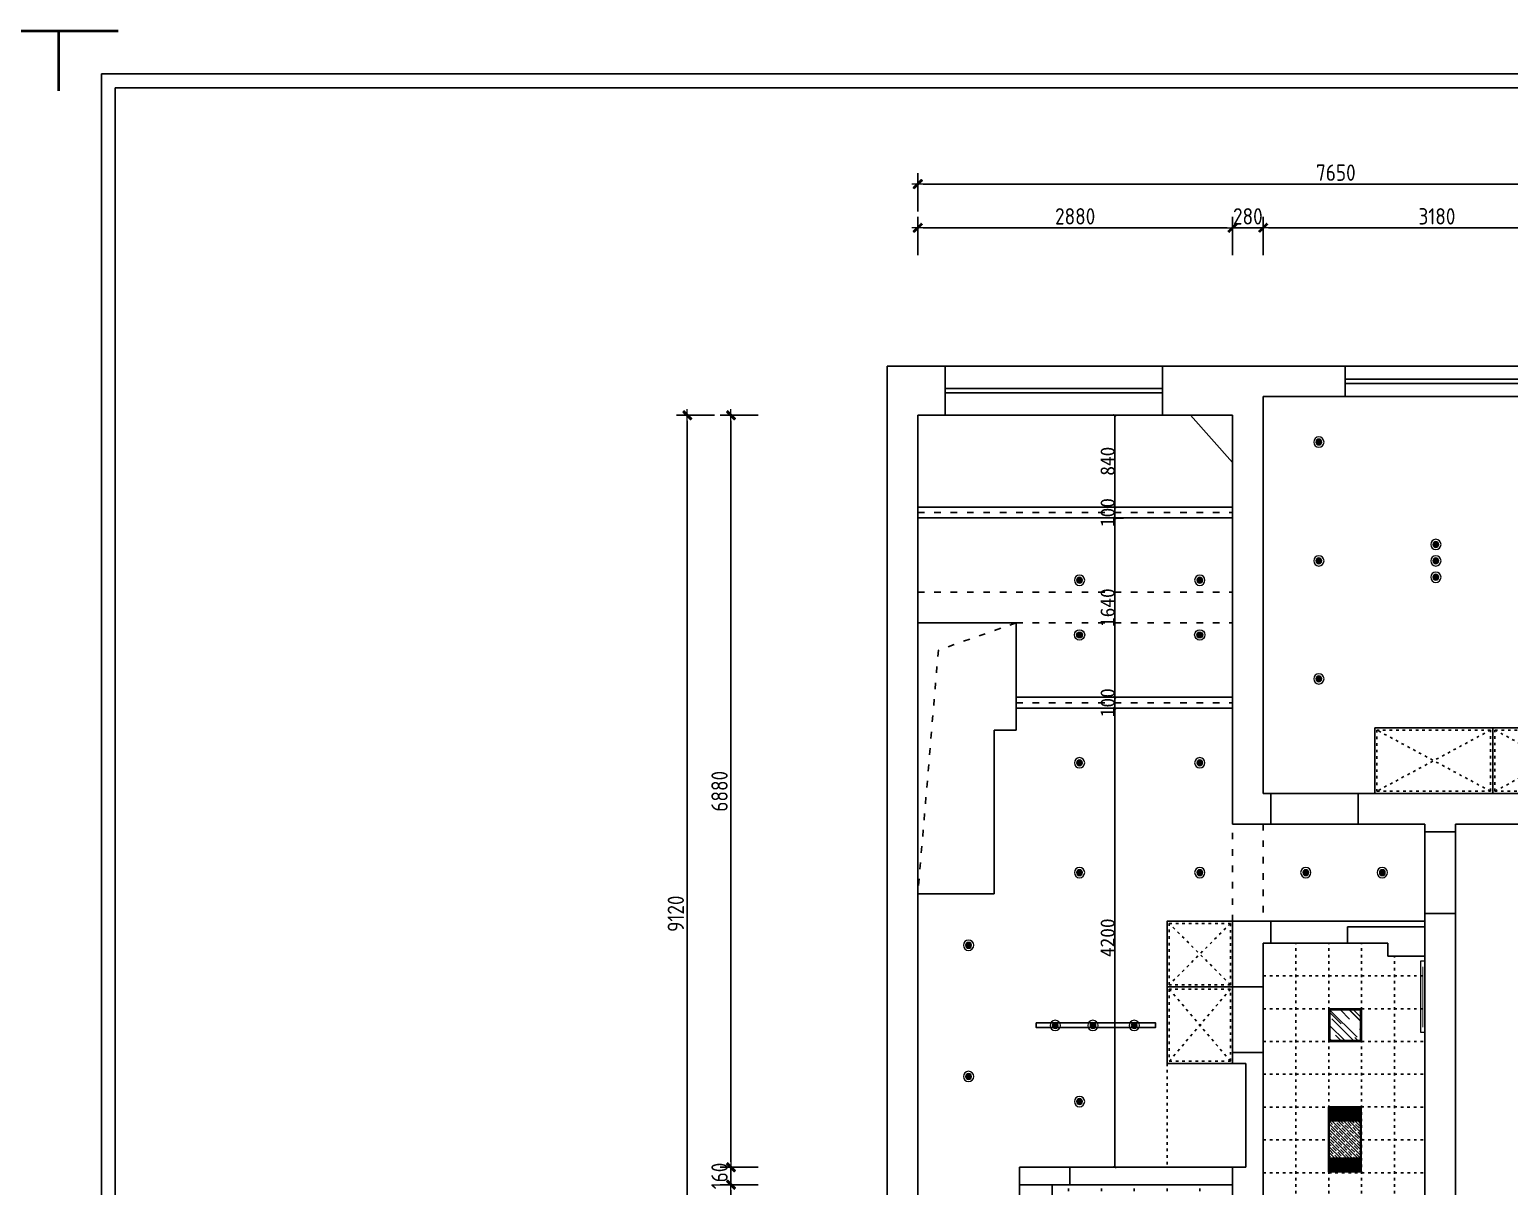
# Model space of a CAD drawing. Header units: millimetres. Extents: x -58733 to 427521, y -235734 to 553534.
# Drawn here: x 249653 to 263192, y -199776 to -189192 of the extents above; entities that cross this region are included whole.
import ezdxf

# ---------------------------------------------------------------- set-up
doc = ezdxf.new("R2010")
doc.units = ezdxf.units.MM
doc.linetypes.add('ACAD_ISO03W100', pattern=[30, 12, -18])
for name, color, linetype in [('00-墙体', 7, 'Continuous'), ('02-活动家具', 1, 'Continuous'), ('ZL窗户内线', 251, 'Continuous'), ('图框', 251, 'Continuous')]:
    doc.layers.add(name, color=color, linetype=linetype)
for name, color, linetype, lineweight in [('3.（平）顶-灯具', 1, 'Continuous', 5), ('墙体', 7, 'Continuous', 30), ('顶-灯具', 1, 'Continuous', 5)]:
    doc.layers.add(name, color=color, linetype=linetype, lineweight=lineweight)
doc.styles.add('-宋体', font='')
doc.styles.add('CCD_DIM', font='ARCHS.SHX')
doc.styles.get('-宋体').set_extended_font_data('SimSun')
doc.dimstyles.new('布丁丁', dxfattribs={"dimtxt": 130, "dimasz": 25, "dimexe": 1, "dimexo": 1, "dimgap": 0.5, "dimtad": 1, "dimdec": 0, "dimrnd": 5, "dimdsep": 46, "dimtxsty": '-宋体', "dimblk": 'ARCHTICK', "dimcen": 0.5, "dimdle": 1, "dimclrd": 251, "dimclre": 252, "dimclrt": 50, "dimadec": 0, "dimazin": 0, "dimtfac": 1, "dimtdec": 0, "dimtix": 1, "dimtmove": 2, "dimatfit": 3, "dimldrblk": 'DOT', "dimfxl": 80, "dimfxlon": 1, "dimlwd": -1, "dimlwe": -1, "dimarcsym": 0})
doc.dimstyles.new('海龍1：50', dxfattribs={"dimscale": 50, "dimtxt": 3, "dimasz": 1, "dimexe": 2, "dimexo": 2, "dimgap": 0.6, "dimtad": 1, "dimdec": 0, "dimrnd": 5, "dimdsep": 46, "dimtxsty": 'CCD_DIM', "dimblk": 'WS-cj', "dimcen": 1, "dimclrd": 242, "dimclre": 242, "dimclrt": 2, "dimadec": 0, "dimazin": 2, "dimtfac": 1, "dimtdec": 0, "dimtix": 1, "dimtmove": 2, "dimatfit": 3, "dimldrblk": 'CCD_Leader_Arrow', "dimfxl": 5, "dimfxlon": 1, "dimtolj": 1, "dimarcsym": 0})

# ---------------------------------------------------------------- blocks, each defined once
blk = doc.blocks.new('图框1比60')
at = {"layer": '图框', "color": 121}
for p, q in [((161670, 61389), (161670, 44157)), ((186038, 61389), (161670, 61389))]:
    blk.add_line(p, q, dxfattribs=at)
at = {"layer": '图框', "color": 8}
for q in [(161809, 44297), (161809, 45797), (185898, 61249)]:
    blk.add_line((161809, 61249), q, dxfattribs=at)
at = {"layer": '图框', "color": 121, "const_width": 28.3}
for points in [[(161841, 61818), (161241, 61818), (161241, 61217)], [(185866, 61818), (186467, 61818), (186467, 61217)]]:
    blk.add_lwpolyline(points, dxfattribs=at)
blk = doc.blocks.new('WS-cj')
blk.add_hatch(color=1).paths.add_polyline_path([(0.59, 0.82), (-0.82, -0.59), (-0.59, -0.82), (0.82, 0.59)])
at = {"color": 1, "linetype": 'ByBlock', "lineweight": 0}
for p, q in [((-1.1, 0), (0, 0)), ((0, 0), (1.1, 0))]:
    blk.add_line(p, q, dxfattribs=at)
at = {"color": 1}
blk.add_lwpolyline([(0.59, 0.82), (-0.82, -0.59), (-0.59, -0.82), (0.82, 0.59)], close=True, dxfattribs=at)
blk = doc.blocks.new('*D1075')
at = {"color": 242, "lineweight": -2}
for p, q in [((234773, -191256), (234773, -190906)), ((237653, -191256), (237653, -190906)), ((234823, -191006), (237603, -191006))]:
    blk.add_line(p, q, dxfattribs=at)
at = {"layer": 'Defpoints', "color": 0}
for p in [(237653, -191006), (234773, -191406), (237653, -191406)]:
    blk.add_point(p, dxfattribs=at)
at = {"color": 242, "lineweight": -2, "xscale": 50, "yscale": 50, "zscale": 50, "rotation": 180}
blk.add_blockref('WS-cj', (234773, -191006), dxfattribs=at)
at = {"color": 242, "lineweight": -2, "xscale": 50, "yscale": 50, "zscale": 50}
blk.add_blockref('WS-cj', (237653, -191006), dxfattribs=at)
at = {"color": 2, "insert": (236213, -190901), "char_height": 150, "attachment_point": 5, "style": 'CCD_DIM'}
blk.add_mtext('\\A1;2880', dxfattribs=at)
blk = doc.blocks.new('CCD_Leader_Arrow')
at = {"color": 1, "linetype": 'ByBlock'}
blk.add_line((0, 0), (-1, 0), dxfattribs=at)
for points in [[(-0.86, 0.67), (-0.6, 0.85), (-0.24, 0), (0, 0)], [(-0.86, -0.67), (-0.6, -0.85), (-0.24, 0), (0, 0)]]:
    blk.add_solid(points, dxfattribs=at)
blk = doc.blocks.new('*D1076')
at = {"color": 242, "lineweight": -2}
for p, q in [((237653, -191256), (237653, -190906)), ((237933, -191256), (237933, -190906)), ((237603, -191006), (237553, -191006)), ((237653, -191006), (237933, -191006)), ((237983, -191006), (238033, -191006))]:
    blk.add_line(p, q, dxfattribs=at)
at = {"layer": 'Defpoints', "color": 0}
for p in [(237933, -191006), (237653, -191406), (237933, -191406)]:
    blk.add_point(p, dxfattribs=at)
at = {"color": 242, "lineweight": -2, "xscale": 50, "yscale": 50, "zscale": 50}
blk.add_blockref('WS-cj', (237653, -191006), dxfattribs=at)
at = {"color": 242, "lineweight": -2, "xscale": 50, "yscale": 50, "zscale": 50, "rotation": 180}
blk.add_blockref('WS-cj', (237933, -191006), dxfattribs=at)
at = {"color": 2, "insert": (237793, -190901), "char_height": 150, "attachment_point": 5, "style": 'CCD_DIM'}
blk.add_mtext('\\A1;280', dxfattribs=at)
blk = doc.blocks.new('*D1077')
at = {"color": 242, "lineweight": -2}
for p, q in [((237933, -191256), (237933, -190906)), ((241113, -191256), (241113, -190906)), ((237983, -191006), (241063, -191006))]:
    blk.add_line(p, q, dxfattribs=at)
at = {"layer": 'Defpoints', "color": 0}
for p in [(241113, -191006), (237933, -191406), (241113, -191406)]:
    blk.add_point(p, dxfattribs=at)
at = {"color": 242, "lineweight": -2, "xscale": 50, "yscale": 50, "zscale": 50, "rotation": 180}
blk.add_blockref('WS-cj', (237933, -191006), dxfattribs=at)
at = {"color": 242, "lineweight": -2, "xscale": 50, "yscale": 50, "zscale": 50}
blk.add_blockref('WS-cj', (241113, -191006), dxfattribs=at)
at = {"color": 2, "insert": (239523, -190901), "char_height": 150, "attachment_point": 5, "style": 'CCD_DIM'}
blk.add_mtext('\\A1;3180', dxfattribs=at)
blk = doc.blocks.new('*D1080')
at = {"color": 242, "lineweight": -2}
for p, q in [((234773, -190856), (234773, -190506)), ((234823, -190606), (242373, -190606)), ((242423, -190856), (242423, -190506))]:
    blk.add_line(p, q, dxfattribs=at)
at = {"layer": 'Defpoints', "color": 0}
for p in [(242423, -190606), (234773, -191406), (242423, -191406)]:
    blk.add_point(p, dxfattribs=at)
at = {"color": 242, "lineweight": -2, "xscale": 50, "yscale": 50, "zscale": 50, "rotation": 180}
blk.add_blockref('WS-cj', (234773, -190606), dxfattribs=at)
at = {"color": 242, "lineweight": -2, "xscale": 50, "yscale": 50, "zscale": 50}
blk.add_blockref('WS-cj', (242423, -190606), dxfattribs=at)
at = {"color": 2, "insert": (238598, -190501), "char_height": 150, "attachment_point": 5, "style": 'CCD_DIM'}
blk.add_mtext('\\A1;7650', dxfattribs=at)
blk = doc.blocks.new('*D1089')
at = {"color": 242, "lineweight": -2}
for p, q in [((233314, -192721), (232964, -192721)), ((233064, -192771), (233064, -199551)), ((233314, -199601), (232964, -199601))]:
    blk.add_line(p, q, dxfattribs=at)
at = {"layer": 'Defpoints', "color": 0}
for p in [(233464, -192721), (233064, -199601), (233464, -199601)]:
    blk.add_point(p, dxfattribs=at)
at = {"color": 242, "lineweight": -2, "xscale": 50, "yscale": 50, "zscale": 50}
for p, rotation in [((233064, -192721), 90), ((233064, -199601), 270)]:
    blk.add_blockref('WS-cj', p, dxfattribs=dict(at, rotation=rotation))
at = {"color": 2, "insert": (232959, -196161), "char_height": 150, "attachment_point": 5, "rotation": 90, "style": 'CCD_DIM'}
blk.add_mtext('\\A1;6880', dxfattribs=at)
blk = doc.blocks.new('*D1090')
at = {"color": 242, "lineweight": -2}
for p, q in [((233064, -199551), (233064, -199501)), ((233314, -199601), (232964, -199601)), ((233064, -199601), (233064, -199761)), ((233314, -199761), (232964, -199761)), ((233064, -199811), (233064, -199861))]:
    blk.add_line(p, q, dxfattribs=at)
at = {"layer": 'Defpoints', "color": 0}
for p in [(233464, -199601), (233064, -199761), (233464, -199761)]:
    blk.add_point(p, dxfattribs=at)
at = {"color": 242, "lineweight": -2, "xscale": 50, "yscale": 50, "zscale": 50}
for p, rotation in [((233064, -199601), 270), ((233064, -199761), 90)]:
    blk.add_blockref('WS-cj', p, dxfattribs=dict(at, rotation=rotation))
at = {"color": 2, "insert": (232959, -199681), "char_height": 150, "attachment_point": 5, "rotation": 90, "style": 'CCD_DIM'}
blk.add_mtext('\\A1;160', dxfattribs=at)
blk = doc.blocks.new('*D1091')
at = {"color": 242, "lineweight": -2}
for p, q in [((233314, -199761), (232964, -199761)), ((233064, -199811), (233064, -201791)), ((233314, -201841), (232964, -201841))]:
    blk.add_line(p, q, dxfattribs=at)
at = {"layer": 'Defpoints', "color": 0}
for p in [(233464, -199761), (233064, -201841), (233464, -201841)]:
    blk.add_point(p, dxfattribs=at)
at = {"color": 242, "lineweight": -2, "xscale": 50, "yscale": 50, "zscale": 50}
for p, rotation in [((233064, -199761), 90), ((233064, -201841), 270)]:
    blk.add_blockref('WS-cj', p, dxfattribs=dict(at, rotation=rotation))
at = {"color": 2, "insert": (232959, -200801), "char_height": 150, "attachment_point": 5, "rotation": 90, "style": 'CCD_DIM'}
blk.add_mtext('\\A1;2080', dxfattribs=at)
blk = doc.blocks.new('*D1092')
at = {"color": 242, "lineweight": -2}
for p, q in [((232914, -192721), (232564, -192721)), ((232664, -201791), (232664, -192771)), ((232914, -201841), (232564, -201841))]:
    blk.add_line(p, q, dxfattribs=at)
at = {"layer": 'Defpoints', "color": 0}
for p in [(232664, -192721), (233464, -192721), (233464, -201841)]:
    blk.add_point(p, dxfattribs=at)
at = {"color": 242, "lineweight": -2, "xscale": 50, "yscale": 50, "zscale": 50}
for p, rotation in [((232664, -192721), 90), ((232664, -201841), 270)]:
    blk.add_blockref('WS-cj', p, dxfattribs=dict(at, rotation=rotation))
at = {"color": 2, "insert": (232559, -197281), "char_height": 150, "attachment_point": 5, "rotation": 90, "style": 'CCD_DIM'}
blk.add_mtext('\\A1;9120', dxfattribs=at)
blk = doc.blocks.new('DASDADA')
at = {"color": 1}
for p, q in [((204539, -337151), (204539, -336852)), ((204539, -336852), (205019, -336852)), ((205019, -336852), (205019, -337151)), ((205019, -337151), (204539, -337151))]:
    blk.add_line(p, q, dxfattribs=at)
at = {"color": 251, "linetype": 'Continuous'}
for p, q in [((204428, -336869), (204530, -336869)), ((204428, -336879), (204530, -336879)), ((204428, -336889), (204530, -336889)), ((204428, -336899), (204530, -336899)), ((204428, -336909), (204530, -336909)), ((204428, -336919), (204530, -336919)), ((204428, -336929), (204530, -336929)), ((204428, -336939), (204530, -336939)), ((204428, -336949), (204530, -336949)), ((204428, -336959), (204530, -336959)), ((204428, -336969), (204530, -336969)), ((204428, -336979), (204530, -336979)), ((204428, -336989), (204530, -336989)), ((204908, -336869), (205011, -336869)), ((204908, -336879), (205011, -336879)), ((204908, -336889), (205011, -336889)), ((204908, -336899), (205011, -336899)), ((204908, -336909), (205011, -336909)), ((204908, -336919), (205011, -336919)), ((204908, -336929), (205011, -336929)), ((204908, -336939), (205011, -336939)), ((204908, -336949), (205011, -336949)), ((204908, -336959), (205011, -336959)), ((204908, -336969), (205011, -336969)), ((204908, -336979), (205011, -336979)), ((204908, -336989), (205011, -336989)), ((204428, -336999), (204530, -336999)), ((204428, -337009), (204530, -337009)), ((204428, -337019), (204530, -337019)), ((204428, -337029), (204530, -337029)), ((204428, -337039), (204530, -337039)), ((204428, -337049), (204530, -337049)), ((204428, -337059), (204530, -337059)), ((204428, -337069), (204530, -337069)), ((204428, -337079), (204530, -337079)), ((204428, -337089), (204530, -337089)), ((204428, -337099), (204530, -337099)), ((204428, -337109), (204530, -337109)), ((204428, -337119), (204530, -337119)), ((204908, -336999), (205011, -336999)), ((204908, -337009), (205011, -337009)), ((204908, -337019), (205011, -337019)), ((204908, -337029), (205011, -337029)), ((204908, -337039), (205011, -337039)), ((204908, -337049), (205011, -337049)), ((204908, -337059), (205011, -337059)), ((204908, -337069), (205011, -337069)), ((204908, -337079), (205011, -337079)), ((204908, -337089), (205011, -337089)), ((204908, -337099), (205011, -337099)), ((204908, -337109), (205011, -337109)), ((204908, -337119), (205011, -337119)), ((204428, -337129), (204530, -337129)), ((204428, -337139), (204530, -337139)), ((204908, -337129), (205011, -337129)), ((204908, -337139), (205011, -337139))]:
    blk.add_line(p, q, dxfattribs=at)
at = {"layer": '顶-灯具', "color": 1}
for p, q in [((204419, -337151), (204419, -336852)), ((204419, -336852), (204899, -336852)), ((204539, -337151), (204539, -336852)), ((204539, -336852), (204899, -336852)), ((204899, -336852), (204899, -337151)), ((204899, -336852), (204899, -337151)), ((204899, -337151), (204899, -336852)), ((204899, -336852), (205019, -336852)), ((205019, -336852), (205019, -337151)), ((204428, -337142), (204428, -336861)), ((204428, -336861), (204530, -336861)), ((204530, -336861), (204530, -337142)), ((204548, -337142), (204548, -336861)), ((204548, -336861), (204891, -336861)), ((204891, -336861), (204891, -337142)), ((204908, -337142), (204908, -336861)), ((204908, -336861), (205011, -336861)), ((205011, -336861), (205011, -337142)), ((204899, -337151), (204419, -337151)), ((204530, -337142), (204428, -337142)), ((204899, -337151), (204539, -337151)), ((204891, -337142), (204548, -337142)), ((205019, -337151), (204899, -337151)), ((205011, -337142), (204908, -337142))]:
    blk.add_line(p, q, dxfattribs=at)
at = {"layer": '顶-灯具', "color": 1, "linetype": 'Continuous'}
for p, q in [((204807, -336861), (204548, -337120)), ((204755, -336861), (204548, -337068)), ((204702, -336861), (204548, -337015)), ((204650, -336861), (204548, -336963)), ((204597, -336861), (204548, -336910)), ((204549, -336882), (204548, -336884)), ((204548, -336884), (204548, -336884)), ((204576, -336908), (204548, -336937)), ((204548, -336937), (204548, -336937)), ((204556, -336981), (204548, -336989)), ((204548, -336989), (204548, -336989)), ((204556, -336876), (204556, -336876)), ((204571, -336861), (204562, -336869)), ((204562, -336974), (204562, -336974)), ((204602, -336935), (204569, -336968)), ((204860, -336861), (204578, -337142)), ((204582, -336902), (204582, -336902)), ((204622, -336862), (204589, -336895)), ((204628, -336961), (204595, -336994)), ((204608, -336928), (204608, -336928)), ((204648, -336889), (204615, -336922)), ((204654, -336987), (204622, -337020)), ((204623, -336861), (204623, -336861)), ((204891, -336882), (204631, -337142)), ((204635, -336954), (204635, -336954)), ((204674, -336915), (204641, -336948)), ((204654, -336882), (204654, -336882)), ((204676, -336861), (204661, -336876)), ((204661, -336981), (204661, -336981)), ((204700, -336941), (204668, -336974)), ((204681, -336908), (204681, -336908)), ((204891, -336935), (204683, -337142)), ((204720, -336869), (204687, -336902)), ((204727, -336968), (204694, -337000)), ((204707, -336935), (204707, -336935)), ((204746, -336895), (204713, -336928)), ((204727, -336862), (204727, -336862)), ((204733, -336961), (204733, -336961)), ((204891, -336987), (204736, -337142)), ((204773, -336922), (204740, -336954)), ((204753, -336889), (204753, -336889)), ((204781, -336861), (204759, -336882)), ((204759, -336987), (204759, -336987)), ((204799, -336948), (204766, -336981)), ((204779, -336915), (204779, -336915)), ((204819, -336876), (204786, -336908)), ((204825, -336974), (204792, -337007)), ((204805, -336941), (204805, -336941)), ((204845, -336902), (204812, -336935)), ((204825, -336869), (204825, -336869)), ((204834, -336861), (204832, -336862)), ((204832, -336968), (204832, -336968)), ((204871, -336928), (204838, -336961)), ((204851, -336895), (204851, -336895)), ((204886, -336861), (204858, -336889)), ((204891, -336961), (204864, -336987)), ((204878, -336922), (204878, -336922)), ((204891, -336909), (204884, -336915)), ((204548, -337042), (204548, -337042)), ((204562, -337079), (204548, -337094)), ((204548, -337094), (204548, -337094)), ((204582, -337007), (204549, -337040)), ((204589, -337105), (204556, -337138)), ((204569, -337073), (204569, -337073)), ((204608, -337033), (204576, -337066)), ((204589, -337000), (204589, -337000)), ((204595, -337099), (204595, -337099)), ((204635, -337059), (204602, -337092)), ((204615, -337027), (204615, -337027)), ((204622, -337125), (204622, -337125)), ((204661, -337086), (204628, -337119)), ((204641, -337053), (204641, -337053)), ((204681, -337013), (204648, -337046)), ((204687, -337112), (204657, -337142)), ((204668, -337079), (204668, -337079)), ((204707, -337040), (204674, -337073)), ((204687, -337007), (204687, -337007)), ((204694, -337105), (204694, -337105)), ((204733, -337066), (204700, -337099)), ((204713, -337033), (204713, -337033)), ((204753, -336994), (204720, -337027)), ((204759, -337092), (204727, -337125)), ((204740, -337059), (204740, -337059)), ((204779, -337020), (204746, -337053)), ((204786, -337119), (204762, -337142)), ((204766, -337086), (204766, -337086)), ((204805, -337046), (204773, -337079)), ((204786, -337013), (204786, -337013)), ((204891, -337040), (204788, -337142)), ((204792, -337112), (204792, -337112)), ((204832, -337073), (204799, -337105)), ((204812, -337040), (204812, -337040)), ((204851, -337000), (204819, -337033)), ((204858, -337099), (204825, -337132)), ((204838, -337066), (204838, -337066)), ((204891, -337092), (204841, -337142)), ((204878, -337027), (204845, -337059)), ((204858, -336994), (204858, -336994)), ((204864, -337092), (204864, -337092)), ((204884, -337125), (204867, -337142)), ((204891, -337066), (204871, -337086)), ((204884, -337020), (204884, -337020)), ((204891, -337119), (204891, -337119)), ((204552, -337142), (204552, -337142)), ((204615, -337132), (204604, -337142)), ((204604, -337142), (204604, -337142)), ((204657, -337142), (204657, -337142)), ((204713, -337138), (204709, -337142)), ((204709, -337142), (204709, -337142)), ((204720, -337132), (204720, -337132)), ((204762, -337142), (204762, -337142)), ((204819, -337138), (204819, -337138)), ((204867, -337142), (204867, -337142))]:
    blk.add_line(p, q, dxfattribs=at)
blk = doc.blocks.new('G$CD6A9BE6D')
at = {"layer": '3.（平）顶-灯具'}
h = blk.add_hatch(dxfattribs=at)
h.set_pattern_fill('ANSI31', color=251, scale=1.216033, style=0)
h.set_pattern_definition([(45, (-47617.527, 60887.1377), (-2.7300729, 2.7300729), [])])
edge = h.paths.add_edge_path()
edge.add_ellipse((47, 47), major_axis=(24.3, 0), ratio=1, start_angle=0, end_angle=360)
at = {"layer": '3.（平）顶-灯具', "color": 1}
for radius in [47.3, 27]:
    blk.add_circle((47, 47), radius, dxfattribs=at)
at = {"layer": '3.（平）顶-灯具', "color": 251}
blk.add_circle((47, 47), 24.3, dxfattribs=at)
blk = doc.blocks.new('thtdrjydtj')
at = {"color": 1}
blk.add_lwpolyline([(220860, 4557), (221951, 4557), (221951, 4513), (220860, 4513)], close=True, dxfattribs=at)
at = {"color": 0, "xscale": -1, "rotation": 180}
for p in [(220987, 4579), (221332, 4579), (221710, 4579)]:
    blk.add_blockref('G$CD6A9BE6D', p, dxfattribs=at)
blk = doc.blocks.new('G$C6C4D338F')
at = {"layer": 'ZL窗户内线'}
h = blk.add_hatch(dxfattribs=at)
h.set_pattern_fill('AR-RROOF', color=251, scale=5, angle=135, double=1)
h.set_pattern_definition([(135, (-444444.55, -1010190.04), (-287.368196, 107.763073), [1905, -254, 635, -127]), (135, (-444608.88, -1010115.5), (-29.634845, -209.239968), [381, -41.91, 762, -95.25]), (135, (-444565.78, -1010221.47), (-527.141034, 406.805602), [1016, -177.8, 508, -127])])
h.paths.add_polyline_path([(10, 290), (10, 10), (289, 10), (289, 290)])
at = {"color": 7}
blk.add_line((169, 300), (169, 300), dxfattribs=at)
at = {"color": 251}
blk.add_lwpolyline([(0, 0), (0, 300), (299, 300), (299, 0)], close=True, dxfattribs=at)
at = {"color": 1}
blk.add_lwpolyline([(10, 10), (10, 290), (289, 290), (289, 10)], close=True, dxfattribs=at)
blk = doc.blocks.new('_ArchTick')
at = {"color": 0, "linetype": 'ByBlock', "const_width": 0.15}
blk.add_lwpolyline([(-0.5, -0.5), (0.5, 0.5)], dxfattribs=at)
blk = doc.blocks.new('*D1099')
at = {"color": 252}
for p, q in [((259662, -192721), (259581, -192721)), ((259662, -193561), (259581, -193561))]:
    blk.add_line(p, q, dxfattribs=at)
at = {"color": 251}
blk.add_line((259582, -192720), (259582, -193562), dxfattribs=at)
at = {"layer": 'Defpoints', "color": 0}
for p in [(259763, -192721), (259582, -193561), (259763, -193561)]:
    blk.add_point(p, dxfattribs=at)
at = {"color": 251, "xscale": 25, "yscale": 25, "zscale": 25}
for p, rotation in [((259582, -192721), 90), ((259582, -193561), 270)]:
    blk.add_blockref('_ArchTick', p, dxfattribs=dict(at, rotation=rotation))
at = {"color": 50, "insert": (259516, -193141), "char_height": 130, "attachment_point": 5, "rotation": 90, "style": '-宋体'}
blk.add_mtext('840', dxfattribs=at)
blk = doc.blocks.new('_Dot')
at = {"color": 0, "linetype": 'ByBlock', "lineweight": -2}
blk.add_line((-0.5, 0), (-1, 0), dxfattribs=at)
at = {"color": 0, "linetype": 'ByBlock', "const_width": 0.5}
blk.add_lwpolyline([(-0.25, 0, 1), (0.25, 0, 1)], format="xyb", close=True, dxfattribs=at)
blk = doc.blocks.new('*D1100')
at = {"color": 252}
for p, q in [((259662, -193561), (259581, -193561)), ((259662, -193661), (259581, -193661))]:
    blk.add_line(p, q, dxfattribs=at)
at = {"color": 251}
blk.add_line((259582, -193561), (259582, -193661), dxfattribs=at)
at = {"layer": 'Defpoints', "color": 0}
for p in [(259763, -193561), (259582, -193661), (259764, -193661)]:
    blk.add_point(p, dxfattribs=at)
at = {"color": 50, "insert": (259516, -193611), "char_height": 130, "attachment_point": 5, "rotation": 90, "style": '-宋体'}
blk.add_mtext('100', dxfattribs=at)
blk = doc.blocks.new('*D1101')
at = {"color": 252}
for p, q in [((259662, -193661), (259581, -193661)), ((259662, -195301), (259581, -195301))]:
    blk.add_line(p, q, dxfattribs=at)
at = {"color": 251}
blk.add_line((259582, -193660), (259582, -195302), dxfattribs=at)
at = {"layer": 'Defpoints', "color": 0}
for p in [(259764, -193661), (259582, -195301), (259764, -195301)]:
    blk.add_point(p, dxfattribs=at)
at = {"color": 251, "xscale": 25, "yscale": 25, "zscale": 25}
for p, rotation in [((259582, -193661), 90), ((259582, -195301), 270)]:
    blk.add_blockref('_ArchTick', p, dxfattribs=dict(at, rotation=rotation))
at = {"color": 50, "insert": (259516, -194481), "char_height": 130, "attachment_point": 5, "rotation": 90, "style": '-宋体'}
blk.add_mtext('1640', dxfattribs=at)
blk = doc.blocks.new('*D1102')
at = {"color": 252}
for p, q in [((259662, -195301), (259581, -195301)), ((259662, -195401), (259581, -195401))]:
    blk.add_line(p, q, dxfattribs=at)
at = {"color": 251}
blk.add_line((259582, -195301), (259582, -195401), dxfattribs=at)
at = {"layer": 'Defpoints', "color": 0}
for p in [(259764, -195301), (259582, -195401), (259764, -195401)]:
    blk.add_point(p, dxfattribs=at)
at = {"color": 50, "insert": (259516, -195351), "char_height": 130, "attachment_point": 5, "rotation": 90, "style": '-宋体'}
blk.add_mtext('100', dxfattribs=at)
blk = doc.blocks.new('*D1103')
at = {"color": 252}
for p, q in [((259662, -195401), (259581, -195401)), ((259662, -199601), (259581, -199601))]:
    blk.add_line(p, q, dxfattribs=at)
at = {"color": 251}
blk.add_line((259582, -195400), (259582, -199602), dxfattribs=at)
at = {"layer": 'Defpoints', "color": 0}
for p in [(259764, -195401), (259582, -199601), (259915, -199601)]:
    blk.add_point(p, dxfattribs=at)
at = {"color": 251, "xscale": 25, "yscale": 25, "zscale": 25}
for p, rotation in [((259582, -195401), 90), ((259582, -199601), 270)]:
    blk.add_blockref('_ArchTick', p, dxfattribs=dict(at, rotation=rotation))
at = {"color": 50, "insert": (259516, -197501), "char_height": 130, "attachment_point": 5, "rotation": 90, "style": '-宋体'}
blk.add_mtext('4200', dxfattribs=at)
blk = doc.blocks.new('天花图')
for p, q in [((234493.4, -200360.6), (234493.4, -192270.6)), ((234493.4, -192270.6), (235023.4, -192270.6)), ((235023.4, -192720.6), (235023.4, -192270.6)), ((237013.4, -192720.6), (237013.4, -192270.6)), ((237013.4, -192270.6), (238683.4, -192270.6)), ((238683.4, -192550.6), (238683.4, -192270.6)), ((237933.4, -192550.6), (238683.4, -192550.6)), ((237933.4, -196180.6), (237933.4, -192550.6)), ((234773.4, -200360.6), (234773.4, -192720.6)), ((234773.4, -192720.6), (235023.4, -192720.6)), ((237013.4, -192720.6), (237653.4, -192720.6)), ((237268.4, -192720.6), (237653.4, -193154.4)), ((237653.4, -192720.6), (237653.4, -196460.6)), ((238003.4, -196180.6), (237933.4, -196180.6)), ((238003.4, -196460.6), (238003.4, -196180.6)), ((238803.4, -196460.6), (238803.4, -196180.6)), ((238803.4, -196180.6), (241113.4, -196180.6)), ((237653.4, -196460.6), (238003.4, -196460.6)), ((238803.4, -196460.6), (239413.4, -196460.6)), ((239413.4, -196460.6), (239413.4, -196530.6)), ((239693.4, -196530.6), (239693.4, -196460.6)), ((239693.4, -196460.6), (241393.4, -196460.6)), ((239413.4, -196530.6), (239693.4, -196530.6)), ((237653.4, -197950.6), (237653.4, -197350.6)), ((237653.4, -197350.6), (238003.4, -197350.6)), ((238003.4, -197350.6), (238003.4, -197550.6)), ((238703.4, -197400.6), (238703.4, -197550.6)), ((238703.4, -197400.6), (239413.4, -197400.6)), ((239413.4, -197280.6), (239413.4, -197400.6)), ((239413.4, -197280.6), (239693.4, -197280.6)), ((239413.4, -197400.6), (239413.4, -200360.6)), ((239693.4, -197280.6), (239693.4, -200080.6)), ((238003.4, -197550.6), (237933.4, -197550.6)), ((237933.4, -197550.6), (237933.4, -197950.6)), ((237933.4, -197583), (237933.4, -197550.6)), ((238703.4, -197550.6), (239073.4, -197550.6)), ((239073.4, -197550.6), (239073.4, -197670.6)), ((239073.4, -197670.6), (239413.4, -197670.6)), ((237653.4, -197950.6), (237933.4, -197950.6)), ((237653.4, -198650.6), (237653.4, -198550.6)), ((237653.4, -198550.6), (237933.4, -198550.6)), ((237933.4, -198550.6), (237933.4, -200020.6)), ((237653.4, -198650.6), (237773.4, -198650.6)), ((237773.4, -199600.6), (237773.4, -198650.6)), ((235703.4, -199600.6), (236163.4, -199600.6)), ((235703.4, -199600.6), (235703.4, -199760.6)), ((236163.4, -199600.6), (236163.4, -199760.6)), ((237653.4, -199600.6), (237653.4, -199760.6)), ((237653.4, -199600.6), (237773.4, -199600.6)), ((236163.4, -199760.6), (235703.4, -199760.6)), ((237653.4, -199760.6), (237653.4, -199760.6)), ((237653.4, -199760.6), (237653.4, -200360.6))]:
    blk.add_line(p, q)
at = {"color": 12}
for p, q in [((235023.4, -192270.6), (237013.4, -192270.6)), ((238683.4, -192270.6), (240363.4, -192270.6)), ((238683.4, -192550.6), (240363.4, -192550.6)), ((235023.4, -192720.6), (237013.4, -192720.6))]:
    blk.add_line(p, q, dxfattribs=at)
at = {"color": 251, "linetype": 'ACAD_ISO03W100', "ltscale": 2}
for p, q in [((238233.4, -200020.6), (238233.4, -197550.6)), ((238533.4, -200020.6), (238533.4, -197550.6)), ((238833.4, -200020.6), (238833.4, -197550.6)), ((239133.4, -200020.6), (239133.4, -197670.6)), ((237933.4, -197850.6), (239413.4, -197850.6)), ((237933.4, -198150.6), (239413.4, -198150.6)), ((237933.4, -198450.6), (239413.4, -198450.6)), ((237933.4, -198750.6), (239413.4, -198750.6)), ((237933.4, -199050.6), (238533.4, -199050.6)), ((238531.7, -199047), (239413.4, -199050.6)), ((237933.4, -199350.6), (238533.4, -199350.6)), ((238833.4, -199350.6), (239413.4, -199350.6)), ((237933.4, -199650.6), (239413.4, -199650.6)), ((236153.4, -201560.6), (236153.4, -199760.6)), ((236453.4, -201560.6), (236453.4, -199760.6)), ((236753.4, -201560.6), (236753.4, -199760.6)), ((237053.4, -201560.6), (237053.4, -199760.6)), ((237353.4, -201560.6), (237353.4, -199760.6))]:
    blk.add_line(p, q, dxfattribs=at)
at = {"layer": '00-墙体', "color": 42}
for p, q in [((238683.4, -192390.6), (240363.4, -192390.6)), ((235023.4, -192475.6), (237013.4, -192475.6)), ((235023.4, -192515.6), (237013.4, -192515.6)), ((238683.4, -192430.6), (240363.4, -192430.6))]:
    blk.add_line(p, q, dxfattribs=at)
at = {"layer": '00-墙体', "color": 2, "linetype": 'ACAD_ISO03W100', "ltscale": 5}
for p, q in [((234773.4, -193610.6), (237653.4, -193610.6)), ((235673.4, -195350.6), (237653.4, -195350.6))]:
    blk.add_line(p, q, dxfattribs=at)
at = {"layer": '00-墙体', "color": 250, "linetype": 'ACAD_ISO03W100', "ltscale": 5}
for p, q in [((234773.4, -194340.6), (237653.4, -194340.6)), ((235673.4, -194620.6), (237653.4, -194620.6))]:
    blk.add_line(p, q, dxfattribs=at)
at = {"layer": '00-墙体', "color": 8, "linetype": 'ACAD_ISO03W100', "ltscale": 5}
for p, q in [((237653.4, -197350.6), (237653.4, -196460.6)), ((237933.4, -196460.6), (237933.4, -197350.6))]:
    blk.add_line(p, q, dxfattribs=at)
blk.add_lwpolyline([(235673.4, -194620.6), (234961.2, -194869.5), (234773.4, -197100.6)], dxfattribs=at)
at = {"layer": '02-活动家具'}
for p, q in [((234773.4, -193560.6), (237653.4, -193560.6)), ((234773.4, -194620.6), (235673.4, -194620.6)), ((235673.4, -194620.6), (235673.4, -195600.6)), ((235673.4, -195400.6), (237653.4, -195400.6)), ((235473.4, -197100.6), (235473.4, -195600.6)), ((235673.4, -195600.6), (235473.4, -195600.6)), ((238803.4, -196180.6), (238003.4, -196180.6)), ((238803.4, -196460.6), (238003.4, -196460.6)), ((239413.4, -196530.6), (239413.4, -197280.6)), ((239693.4, -196530.6), (239693.4, -197280.6)), ((234773.4, -197100.6), (235473.4, -197100.6)), ((238003.4, -197350.6), (239413.4, -197350.6)), ((238703.4, -197550.6), (238003.4, -197550.6)), ((237653.4, -198550.6), (237653.4, -197950.6)), ((237933.4, -198550.6), (237933.4, -197950.6)), ((236163.4, -199600.6), (237653.4, -199600.6)), ((235703.4, -200733), (235703.4, -199760.6)), ((236003.4, -200733), (236003.4, -199760.6)), ((236163.4, -199760.6), (237653.4, -199760.6))]:
    blk.add_line(p, q, dxfattribs=at)
at = {"layer": '02-活动家具', "color": 251}
for p, q in [((234773.4, -193660.6), (237653.4, -193660.6)), ((235673.4, -195300.6), (237653.4, -195300.6))]:
    blk.add_line(p, q, dxfattribs=at)
at = {"layer": '02-活动家具', "color": 251, "linetype": 'ACAD_ISO03W100', "ltscale": 2}
for p, q in [((240013.4, -196160.6), (238973.4, -195600.6)), ((240013.4, -195600.6), (238973.4, -196160.6)), ((240053.4, -196160.6), (241093.4, -195600.6)), ((240053.4, -195600.6), (241093.4, -196160.6)), ((237633.4, -197370.6), (237073.4, -197930.6)), ((237633.4, -197930.6), (237073.4, -197370.6)), ((237633.4, -198630.6), (237073.4, -197970.6)), ((237633.4, -197970.6), (237073.4, -198630.6)), ((237053.4, -198650.6), (237053.4, -199600.6))]:
    blk.add_line(p, q, dxfattribs=at)
at = {"layer": '02-活动家具'}
for points in [[(238953.4, -195580.6), (238953.4, -196180.6), (240033.4, -196180.6), (240033.4, -195580.6)], [(241113.4, -195580.6), (241113.4, -196180.6), (240033.4, -196180.6), (240033.4, -195580.6)], [(237053.4, -197950.6), (237053.4, -197350.6), (237653.4, -197350.6), (237653.4, -197950.6)], [(237053.4, -197950.6), (237053.4, -198650.6), (237653.4, -198650.6), (237653.4, -197950.6)]]:
    blk.add_lwpolyline(points, close=True, dxfattribs=at)
at = {"layer": '02-活动家具', "color": 251, "linetype": 'ACAD_ISO03W100', "ltscale": 2}
for points in [[(238973.4, -195600.6), (238973.4, -196160.6), (240013.4, -196160.6), (240013.4, -195600.6)], [(241093.4, -195600.6), (241093.4, -196160.6), (240053.4, -196160.6), (240053.4, -195600.6)], [(237073.4, -197930.6), (237073.4, -197370.6), (237633.4, -197370.6), (237633.4, -197930.6)], [(237073.4, -197970.6), (237073.4, -198630.6), (237633.4, -198630.6), (237633.4, -197970.6)]]:
    blk.add_lwpolyline(points, close=True, dxfattribs=at)
at = {"layer": '顶-灯具', "color": 1}
blk.add_lwpolyline([(239413.4, -197713), (239413.4, -198367.5), (239374.4, -198367.5), (239374.4, -197713)], close=True, dxfattribs=at)
at = {"layer": '顶-灯具', "color": 2, "linetype": 'ACAD_ISO03W100', "ltscale": 3, "const_width": 9.11}
blk.add_lwpolyline([(239393.3, -198321.9), (239393.3, -197766.7)], dxfattribs=at)
at = {"color": 0, "xscale": -1, "rotation": 180}
for p in [(238396.1, -192918.8), (239466.1, -193856), (238396.1, -194006), (239466.1, -194006), (239466.1, -194156), (236206.1, -194183.3), (237306.1, -194183.3), (238396.1, -195085.6), (236206.1, -195853.3), (237306.1, -195853.3), (236206.1, -196858.3), (237306.1, -196858.3), (238276.1, -196858.3), (238976.1, -196858.3), (235191.1, -197523.3), (235191.1, -198723.3), (236206.1, -198953.3)]:
    blk.add_blockref('G$CD6A9BE6D', p, dxfattribs=at)
at = {"color": 0}
for p in [(236206.1, -194777.9), (237306.1, -194777.9)]:
    blk.add_blockref('G$CD6A9BE6D', p, dxfattribs=at)
at = {"color": 140}
blk.add_blockref('G$C6C4D338F', (238534.5, -198450.6), dxfattribs=at)
at = {"color": 2, "rotation": 359.9999999999999}
blk.add_blockref('thtdrjydtj', (14996.8, -202835.9), dxfattribs=at)
at = {"color": 1, "xscale": 0.9996364854759471, "yscale": 0.9996364854759471, "zscale": 0.9996364854759471, "rotation": 90.00000000016396}
blk.add_blockref('DASDADA', (-98197.7, -403991.9), dxfattribs=at)
for base, p1, p2, picture, middle in [((242423.4, -190605.6), (234773.4, -191405.6), (242423.4, -191405.6), '*D1080', (238598.4, -190500.6)), ((237653.4, -191005.6), (234773.4, -191405.6), (237653.4, -191405.6), '*D1075', (236213.4, -190900.6)), ((237933.4, -191005.6), (237653.4, -191405.6), (237933.4, -191405.6), '*D1076', (237793.4, -190900.6)), ((241113.4, -191005.6), (237933.4, -191405.6), (241113.4, -191405.6), '*D1077', (239523.4, -190900.6))]:
    dim = blk.add_linear_dim(base=base, p1=p1, p2=p2, dimstyle='海龍1：50')
    dim.commit()
    dim.dimension.update_dxf_attribs({"geometry": picture, "text_midpoint": middle})
for base, p1, p2, picture, middle in [((232664.3, -192720.6), (233464.3, -201840.6), (233464.3, -192720.6), '*D1092', (232559.3, -197280.6)), ((233064.3, -199600.6), (233464.3, -192720.6), (233464.3, -199600.6), '*D1089', (232959.3, -196160.6)), ((233064.3, -199760.6), (233464.3, -199600.6), (233464.3, -199760.6), '*D1090', (232959.3, -199680.6)), ((233064.3, -201840.6), (233464.3, -199760.6), (233464.3, -201840.6), '*D1091', (232959.3, -200800.6))]:
    dim = blk.add_linear_dim(base=base, p1=p1, p2=p2, angle=90, dimstyle='海龍1：50')
    dim.commit()
    dim.dimension.update_dxf_attribs({"geometry": picture, "text_midpoint": middle})

msp = doc.modelspace()

# ---------------------------------------------------------------- block references
msp.add_blockref('天花图', (23006.2, 0))
at = {"layer": '墙体', "color": 0, "xscale": 0.9120113186390109, "yscale": 0.9120113186390109, "zscale": 0.9120113186390109}
for p in [(79858.7, -245583.6), (102864.9, -245583.6)]:
    msp.add_blockref('图框1比60', p, dxfattribs=at)

# ---------------------------------------------------------------- dimensions: what is measured, and where the dimension line sits
at = {"color": 140}
for base, p1, p2, picture, middle in [((259581.6, -193560.6), (259763.3, -192720.6), (259763.3, -193560.6), '*D1099', (259516.1, -193140.6)), ((259581.6, -193660.6), (259763.3, -193560.6), (259763.9, -193660.6), '*D1100', (259516.1, -193610.6)), ((259581.6, -195300.6), (259763.9, -193660.6), (259763.9, -195300.6), '*D1101', (259516.1, -194480.6)), ((259581.6, -195400.6), (259763.9, -195300.6), (259763.9, -195400.6), '*D1102', (259516.1, -195350.6)), ((259581.6, -199600.6), (259763.9, -195400.6), (259914.6, -199600.6), '*D1103', (259516.1, -197500.6))]:
    dim = msp.add_linear_dim(base=base, p1=p1, p2=p2, angle=90, dimstyle='布丁丁', dxfattribs=at)
    dim.commit()
    dim.dimension.update_dxf_attribs({"geometry": picture, "text_midpoint": middle})

doc.saveas('drawing.dxf')
